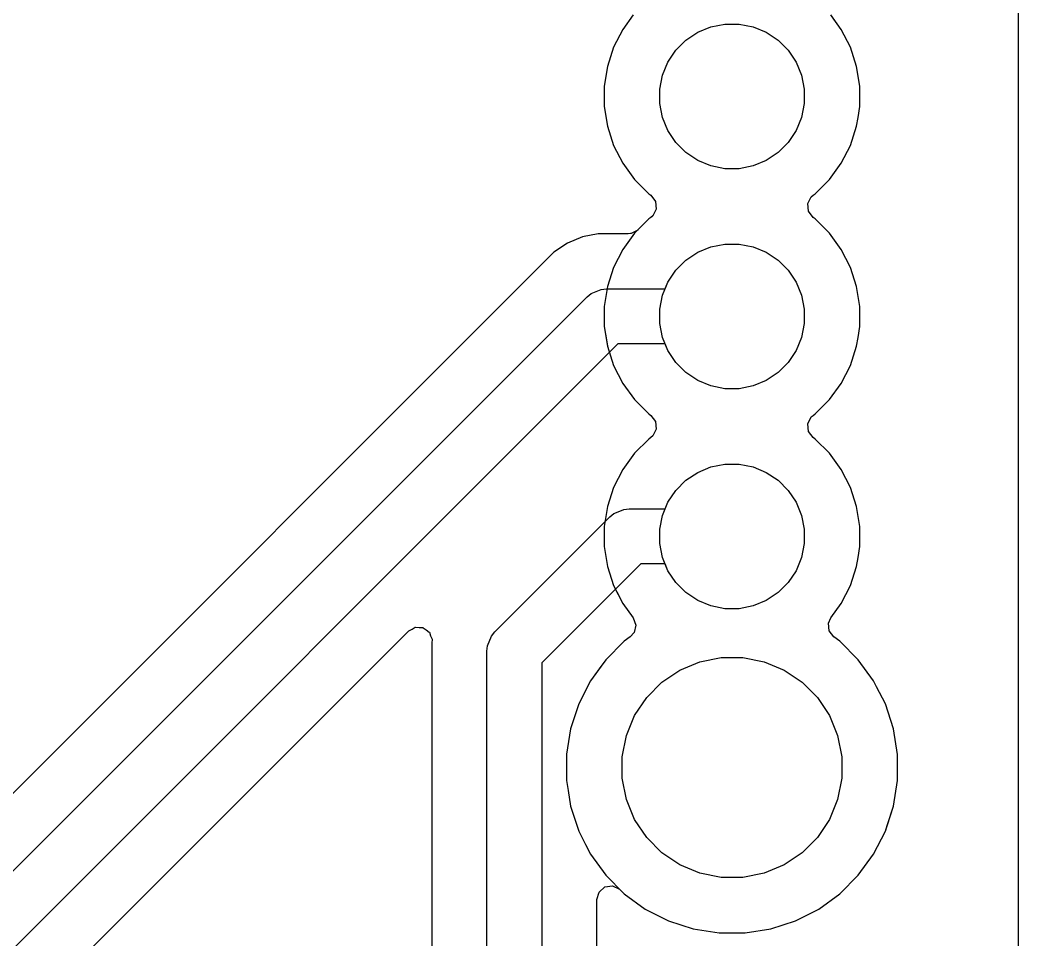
# Model space of a CAD drawing. Header units: inches. Extents: x 6.57 to 9.79, y -8.72 to -3.17.
# Drawn here: x 9.4302 to 9.7874, y -7.522 to -7.1931 of the extents above; entities that cross this region are included whole.
import ezdxf

# ---------------------------------------------------------------- set-up
doc = ezdxf.new("R2010")
doc.units = ezdxf.units.IN
doc.header["$MEASUREMENT"] = 0
doc.layers.add('B.Cu', color=153, linetype='CONTINUOUS', true_color=0x4d7fc4)

msp = doc.modelspace()

# ---------------------------------------------------------------- linework, layer by layer
at = {"layer": 'B.Cu', "linetype": 'CONTINUOUS'}
for p, q in [((9.78738, -3.17026), (9.78738, -8.71951)), ((9.78738, -3.17026), (9.78738, -8.71951)), ((9.78738, -3.17026), (9.78738, -8.71951)), ((9.78738, -3.17026), (9.78738, -8.71951)), ((9.64971, -7.19134), (9.64595, -7.19652)), ((9.64971, -7.19134), (9.64595, -7.19652)), ((9.64971, -7.19134), (9.64595, -7.19652)), ((9.64971, -7.19134), (9.64595, -7.19652)), ((9.72413, -7.19652), (9.72037, -7.19134)), ((9.72413, -7.19652), (9.72037, -7.19134)), ((9.72413, -7.19652), (9.72037, -7.19134)), ((9.72413, -7.19652), (9.72061, -7.19168)), ((9.67278, -7.19754), (9.67749, -7.19559)), ((9.67278, -7.19754), (9.67749, -7.19559)), ((9.67278, -7.19754), (9.67749, -7.19559)), ((9.67278, -7.19754), (9.67749, -7.19559)), ((9.67749, -7.19559), (9.68249, -7.1946)), ((9.67749, -7.19559), (9.68249, -7.1946)), ((9.67749, -7.19559), (9.68249, -7.1946)), ((9.67749, -7.19559), (9.68249, -7.1946)), ((9.68249, -7.1946), (9.68759, -7.1946)), ((9.68249, -7.1946), (9.68759, -7.1946)), ((9.68249, -7.1946), (9.68759, -7.1946)), ((9.68249, -7.1946), (9.68759, -7.1946)), ((9.68759, -7.1946), (9.69259, -7.19559)), ((9.68759, -7.1946), (9.69259, -7.19559)), ((9.68759, -7.1946), (9.69259, -7.19559)), ((9.68759, -7.1946), (9.69259, -7.19559)), ((9.69259, -7.19559), (9.6973, -7.19754)), ((9.69259, -7.19559), (9.6973, -7.19754)), ((9.69259, -7.19559), (9.6973, -7.19754)), ((9.69259, -7.19559), (9.6973, -7.19754)), ((9.64595, -7.19652), (9.64268, -7.20293)), ((9.64595, -7.19652), (9.64268, -7.20293)), ((9.64595, -7.19652), (9.64268, -7.20293)), ((9.64595, -7.19652), (9.64268, -7.20293)), ((9.66855, -7.20037), (9.67278, -7.19754)), ((9.66855, -7.20037), (9.67278, -7.19754)), ((9.66855, -7.20037), (9.67278, -7.19754)), ((9.66855, -7.20037), (9.67278, -7.19754)), ((9.6973, -7.19754), (9.70153, -7.20037)), ((9.6973, -7.19754), (9.70153, -7.20037)), ((9.6973, -7.19754), (9.70153, -7.20037)), ((9.6973, -7.19754), (9.70153, -7.20037)), ((9.7274, -7.20293), (9.72413, -7.19652)), ((9.7274, -7.20293), (9.72413, -7.19652)), ((9.7274, -7.20293), (9.72413, -7.19652)), ((9.7274, -7.20293), (9.72413, -7.19652)), ((9.64268, -7.20293), (9.64046, -7.20977)), ((9.64268, -7.20293), (9.64046, -7.20977)), ((9.64268, -7.20293), (9.64046, -7.20977)), ((9.64268, -7.20293), (9.64046, -7.20977)), ((9.66494, -7.20398), (9.66855, -7.20037)), ((9.66494, -7.20398), (9.66855, -7.20037)), ((9.66494, -7.20398), (9.66855, -7.20037)), ((9.66494, -7.20398), (9.66855, -7.20037)), ((9.70153, -7.20037), (9.70514, -7.20398)), ((9.70153, -7.20037), (9.70514, -7.20398)), ((9.70153, -7.20037), (9.70514, -7.20398)), ((9.70153, -7.20037), (9.70514, -7.20398)), ((9.72962, -7.20977), (9.7274, -7.20293)), ((9.72962, -7.20977), (9.7274, -7.20293)), ((9.72962, -7.20977), (9.7274, -7.20293)), ((9.72962, -7.20977), (9.7274, -7.20293)), ((9.66211, -7.20822), (9.66494, -7.20398)), ((9.66211, -7.20822), (9.66494, -7.20398)), ((9.66211, -7.20822), (9.66494, -7.20398)), ((9.66211, -7.20822), (9.66494, -7.20398)), ((9.70514, -7.20398), (9.70797, -7.20822)), ((9.70514, -7.20398), (9.70797, -7.20822)), ((9.70514, -7.20398), (9.70797, -7.20822)), ((9.70514, -7.20398), (9.70797, -7.20822)), ((9.64046, -7.20977), (9.63933, -7.21688)), ((9.64046, -7.20977), (9.63933, -7.21688)), ((9.64046, -7.20977), (9.63933, -7.21688)), ((9.64046, -7.20977), (9.63933, -7.21688)), ((9.66016, -7.21293), (9.66211, -7.20822)), ((9.66016, -7.21293), (9.66211, -7.20822)), ((9.66016, -7.21293), (9.66211, -7.20822)), ((9.66016, -7.21293), (9.66211, -7.20822)), ((9.70797, -7.20822), (9.70992, -7.21293)), ((9.70797, -7.20822), (9.70992, -7.21293)), ((9.70797, -7.20822), (9.70992, -7.21293)), ((9.70797, -7.20822), (9.70992, -7.21293)), ((9.73074, -7.21688), (9.72962, -7.20977)), ((9.72962, -7.20977), (9.72962, -7.20977)), ((9.73074, -7.21688), (9.72962, -7.20977)), ((9.72962, -7.20977), (9.72962, -7.20977)), ((9.73074, -7.21688), (9.72962, -7.20977)), ((9.72962, -7.20977), (9.72962, -7.20977)), ((9.73074, -7.21688), (9.72962, -7.20977)), ((9.72962, -7.20977), (9.72962, -7.20977)), ((9.65916, -7.21792), (9.66016, -7.21293)), ((9.65916, -7.21792), (9.66016, -7.21293)), ((9.65916, -7.21792), (9.66016, -7.21293)), ((9.65916, -7.21792), (9.66016, -7.21293)), ((9.70992, -7.21293), (9.71091, -7.21792)), ((9.70992, -7.21293), (9.71091, -7.21792)), ((9.70992, -7.21293), (9.71091, -7.21792)), ((9.70992, -7.21293), (9.71091, -7.21792)), ((9.63933, -7.21688), (9.63933, -7.22407)), ((9.63933, -7.21688), (9.63933, -7.22407)), ((9.63933, -7.21688), (9.63933, -7.22407)), ((9.63933, -7.21688), (9.63933, -7.22407)), ((9.73074, -7.22407), (9.73074, -7.21688)), ((9.73074, -7.22407), (9.73074, -7.21688)), ((9.73074, -7.22407), (9.73074, -7.21688)), ((9.73074, -7.22407), (9.73074, -7.21688)), ((9.65916, -7.22302), (9.65916, -7.21792)), ((9.65916, -7.22302), (9.65916, -7.21792)), ((9.65916, -7.22302), (9.65916, -7.21792)), ((9.65916, -7.22302), (9.65916, -7.21792)), ((9.71091, -7.21792), (9.71091, -7.22302)), ((9.71091, -7.21792), (9.71091, -7.22302)), ((9.71091, -7.21792), (9.71091, -7.22302)), ((9.71091, -7.21792), (9.71091, -7.22302)), ((9.63933, -7.22407), (9.64046, -7.23117)), ((9.63933, -7.22407), (9.64046, -7.23117)), ((9.63933, -7.22407), (9.64046, -7.23117)), ((9.63933, -7.22407), (9.64046, -7.23117)), ((9.66016, -7.22802), (9.65916, -7.22302)), ((9.66016, -7.22802), (9.65916, -7.22302)), ((9.66016, -7.22802), (9.65916, -7.22302)), ((9.66016, -7.22802), (9.65916, -7.22302)), ((9.71091, -7.22302), (9.70992, -7.22802)), ((9.71091, -7.22302), (9.70992, -7.22802)), ((9.71091, -7.22302), (9.70992, -7.22802)), ((9.71091, -7.22302), (9.70992, -7.22802)), ((9.73012, -7.22802), (9.73074, -7.22407)), ((9.73012, -7.22802), (9.73074, -7.22407)), ((9.73012, -7.22802), (9.73074, -7.22407)), ((9.73012, -7.22802), (9.73074, -7.22407)), ((9.66211, -7.23273), (9.66016, -7.22802)), ((9.66211, -7.23273), (9.66016, -7.22802)), ((9.66211, -7.23273), (9.66016, -7.22802)), ((9.66211, -7.23273), (9.66016, -7.22802)), ((9.70992, -7.22802), (9.70797, -7.23273)), ((9.70992, -7.22802), (9.70797, -7.23273)), ((9.70992, -7.22802), (9.70797, -7.23273)), ((9.70992, -7.22802), (9.70797, -7.23273)), ((9.72962, -7.23117), (9.73012, -7.22802)), ((9.72962, -7.23117), (9.73012, -7.22802)), ((9.72962, -7.23117), (9.73012, -7.22802)), ((9.72962, -7.23117), (9.73012, -7.22802)), ((9.64046, -7.23117), (9.64046, -7.23117)), ((9.64046, -7.23117), (9.64268, -7.23802)), ((9.64046, -7.23117), (9.64046, -7.23117)), ((9.64046, -7.23117), (9.64268, -7.23802)), ((9.64046, -7.23117), (9.64046, -7.23117)), ((9.64046, -7.23117), (9.64268, -7.23802)), ((9.64046, -7.23117), (9.64046, -7.23117)), ((9.64046, -7.23117), (9.64268, -7.23802)), ((9.7274, -7.23802), (9.72962, -7.23117)), ((9.7274, -7.23802), (9.72962, -7.23117)), ((9.7274, -7.23802), (9.72962, -7.23117)), ((9.7274, -7.23802), (9.72962, -7.23117)), ((9.66494, -7.23697), (9.66211, -7.23273)), ((9.66494, -7.23697), (9.66211, -7.23273)), ((9.66494, -7.23697), (9.66211, -7.23273)), ((9.66494, -7.23697), (9.66211, -7.23273)), ((9.70797, -7.23273), (9.70514, -7.23697)), ((9.70797, -7.23273), (9.70514, -7.23697)), ((9.70797, -7.23273), (9.70514, -7.23697)), ((9.70797, -7.23273), (9.70514, -7.23697)), ((9.64268, -7.23802), (9.64595, -7.24443)), ((9.64268, -7.23802), (9.64595, -7.24443)), ((9.64268, -7.23802), (9.64595, -7.24443)), ((9.64268, -7.23802), (9.64595, -7.24443)), ((9.66855, -7.24057), (9.66494, -7.23697)), ((9.66855, -7.24057), (9.66494, -7.23697)), ((9.66855, -7.24057), (9.66494, -7.23697)), ((9.66855, -7.24057), (9.66494, -7.23697)), ((9.70514, -7.23697), (9.70153, -7.24057)), ((9.70514, -7.23697), (9.70153, -7.24057)), ((9.70514, -7.23697), (9.70153, -7.24057)), ((9.70514, -7.23697), (9.70153, -7.24057)), ((9.72413, -7.24443), (9.7274, -7.23802)), ((9.72413, -7.24443), (9.7274, -7.23802)), ((9.72413, -7.24443), (9.7274, -7.23802)), ((9.72413, -7.24443), (9.7274, -7.23802)), ((9.67278, -7.2434), (9.66855, -7.24057)), ((9.67278, -7.2434), (9.66855, -7.24057)), ((9.67278, -7.2434), (9.66855, -7.24057)), ((9.67278, -7.2434), (9.66855, -7.24057)), ((9.70153, -7.24057), (9.6973, -7.2434)), ((9.70153, -7.24057), (9.6973, -7.2434)), ((9.70153, -7.24057), (9.6973, -7.2434)), ((9.70153, -7.24057), (9.6973, -7.2434)), ((9.64595, -7.24443), (9.65018, -7.25025)), ((9.64595, -7.24443), (9.65018, -7.25025)), ((9.64595, -7.24443), (9.65018, -7.25025)), ((9.64595, -7.24443), (9.65018, -7.25025)), ((9.67749, -7.24535), (9.67278, -7.2434)), ((9.67749, -7.24535), (9.67278, -7.2434)), ((9.67749, -7.24535), (9.67278, -7.2434)), ((9.67749, -7.24535), (9.67278, -7.2434)), ((9.68249, -7.24635), (9.67749, -7.24535)), ((9.68249, -7.24635), (9.67749, -7.24535)), ((9.68249, -7.24635), (9.67749, -7.24535)), ((9.68249, -7.24635), (9.67749, -7.24535)), ((9.69259, -7.24535), (9.68759, -7.24635)), ((9.69259, -7.24535), (9.68759, -7.24635)), ((9.69259, -7.24535), (9.68759, -7.24635)), ((9.69259, -7.24535), (9.68759, -7.24635)), ((9.6973, -7.2434), (9.69259, -7.24535)), ((9.6973, -7.2434), (9.69259, -7.24535)), ((9.6973, -7.2434), (9.69259, -7.24535)), ((9.6973, -7.2434), (9.69259, -7.24535)), ((9.7199, -7.25025), (9.72413, -7.24443)), ((9.7199, -7.25025), (9.72413, -7.24443)), ((9.7199, -7.25025), (9.72413, -7.24443)), ((9.7199, -7.25025), (9.72413, -7.24443)), ((9.68759, -7.24635), (9.68249, -7.24635)), ((9.68759, -7.24635), (9.68249, -7.24635)), ((9.68759, -7.24635), (9.68249, -7.24635)), ((9.68759, -7.24635), (9.68249, -7.24635)), ((9.65018, -7.25025), (9.65526, -7.25533)), ((9.65018, -7.25025), (9.65526, -7.25533)), ((9.65018, -7.25025), (9.65526, -7.25533)), ((9.65018, -7.25025), (9.65526, -7.25533)), ((9.71481, -7.25533), (9.7199, -7.25025)), ((9.71481, -7.25533), (9.7199, -7.25025)), ((9.71481, -7.25533), (9.7199, -7.25025)), ((9.71481, -7.25533), (9.7199, -7.25025)), ((9.65526, -7.25533), (9.65603, -7.25589)), ((9.65526, -7.25533), (9.65603, -7.25589)), ((9.65526, -7.25533), (9.65603, -7.25589)), ((9.65526, -7.25533), (9.65603, -7.25589)), ((9.65603, -7.25589), (9.65771, -7.25807)), ((9.65603, -7.25589), (9.65771, -7.25807)), ((9.65603, -7.25589), (9.65771, -7.25807)), ((9.65603, -7.25589), (9.65771, -7.25807)), ((9.71213, -7.25887), (9.71341, -7.25644)), ((9.71213, -7.25887), (9.71341, -7.25644)), ((9.71213, -7.25887), (9.71341, -7.25644)), ((9.71213, -7.25887), (9.71341, -7.25644)), ((9.71341, -7.25644), (9.71404, -7.25589)), ((9.71341, -7.25644), (9.71404, -7.25589)), ((9.71341, -7.25644), (9.71404, -7.25589)), ((9.71341, -7.25644), (9.71404, -7.25589)), ((9.71404, -7.25589), (9.71481, -7.25533)), ((9.71404, -7.25589), (9.71481, -7.25533)), ((9.71404, -7.25589), (9.71481, -7.25533)), ((9.71404, -7.25589), (9.71481, -7.25533)), ((9.65771, -7.25807), (9.65795, -7.26081)), ((9.65771, -7.25807), (9.65795, -7.26081)), ((9.65771, -7.25807), (9.65795, -7.26081)), ((9.65771, -7.25807), (9.65795, -7.26081)), ((9.71236, -7.26161), (9.71213, -7.25887)), ((9.71236, -7.26161), (9.71213, -7.25887)), ((9.71236, -7.26161), (9.71213, -7.25887)), ((9.71236, -7.26161), (9.71213, -7.25887)), ((9.65629, -7.26361), (9.65526, -7.26435)), ((9.65603, -7.26379), (9.65526, -7.26435)), ((9.65603, -7.26379), (9.65526, -7.26435)), ((9.65603, -7.26379), (9.65526, -7.26435)), ((9.65667, -7.26324), (9.65603, -7.26379)), ((9.65667, -7.26324), (9.65603, -7.26379)), ((9.65667, -7.26324), (9.65603, -7.26379)), ((9.65652, -7.26339), (9.65629, -7.26361)), ((9.65667, -7.26324), (9.65652, -7.26339)), ((9.65795, -7.26081), (9.65667, -7.26324)), ((9.65795, -7.26081), (9.65667, -7.26324)), ((9.65795, -7.26081), (9.65667, -7.26324)), ((9.65795, -7.26081), (9.65667, -7.26324)), ((9.71404, -7.26379), (9.71236, -7.26161)), ((9.71404, -7.26379), (9.71236, -7.26161)), ((9.71404, -7.26379), (9.71236, -7.26161)), ((9.71404, -7.26379), (9.71236, -7.26161)), ((9.71481, -7.26435), (9.71404, -7.26379)), ((9.71481, -7.26435), (9.71404, -7.26379)), ((9.71481, -7.26435), (9.71404, -7.26379)), ((9.71481, -7.26435), (9.71404, -7.26379)), ((9.65526, -7.26435), (9.65018, -7.26944)), ((9.65526, -7.26435), (9.65018, -7.26944)), ((9.65526, -7.26435), (9.65018, -7.26944)), ((9.65526, -7.26435), (9.65133, -7.26829)), ((9.7199, -7.26944), (9.71481, -7.26435)), ((9.7199, -7.26944), (9.71481, -7.26435)), ((9.7199, -7.26944), (9.71481, -7.26435)), ((9.7199, -7.26944), (9.71481, -7.26435)), ((9.63149, -7.2708), (9.62611, -7.27303)), ((9.6372, -7.26967), (9.63149, -7.2708)), ((9.63149, -7.2708), (9.63149, -7.2708)), ((9.64793, -7.26967), (9.6372, -7.26967)), ((9.65018, -7.26944), (9.64595, -7.27526)), ((9.65018, -7.26944), (9.64595, -7.27526)), ((9.65018, -7.26944), (9.64595, -7.27526)), ((9.64876, -7.26958), (9.64793, -7.26967)), ((9.64883, -7.26958), (9.64876, -7.26958)), ((9.64886, -7.26957), (9.64883, -7.26958)), ((9.64897, -7.26955), (9.64886, -7.26957)), ((9.65011, -7.26893), (9.64897, -7.26955)), ((9.65128, -7.26833), (9.65011, -7.26893)), ((9.65133, -7.26829), (9.65128, -7.26833)), ((9.72413, -7.27526), (9.7199, -7.26944)), ((9.72413, -7.27526), (9.7199, -7.26944)), ((9.72413, -7.27526), (9.7199, -7.26944)), ((9.72413, -7.27526), (9.7199, -7.26944)), ((9.62611, -7.27303), (9.62127, -7.27626)), ((9.62611, -7.27303), (9.62611, -7.27303)), ((9.67278, -7.27628), (9.67749, -7.27433)), ((9.67278, -7.27628), (9.67749, -7.27433)), ((9.67278, -7.27628), (9.67749, -7.27433)), ((9.67278, -7.27628), (9.67749, -7.27433)), ((9.67749, -7.27433), (9.68249, -7.27334)), ((9.67749, -7.27433), (9.68249, -7.27334)), ((9.67749, -7.27433), (9.68249, -7.27334)), ((9.67749, -7.27433), (9.68249, -7.27334)), ((9.68249, -7.27334), (9.68759, -7.27334)), ((9.68249, -7.27334), (9.68759, -7.27334)), ((9.68249, -7.27334), (9.68759, -7.27334)), ((9.68249, -7.27334), (9.68759, -7.27334)), ((9.68759, -7.27334), (9.69259, -7.27433)), ((9.68759, -7.27334), (9.69259, -7.27433)), ((9.68759, -7.27334), (9.69259, -7.27433)), ((9.68759, -7.27334), (9.69259, -7.27433)), ((9.69259, -7.27433), (9.6973, -7.27628)), ((9.69259, -7.27433), (9.6973, -7.27628)), ((9.69259, -7.27433), (9.6973, -7.27628)), ((9.69259, -7.27433), (9.6973, -7.27628)), ((9.62127, -7.27626), (9.11355, -7.78398)), ((9.62127, -7.27626), (9.62127, -7.27626)), ((9.64595, -7.27526), (9.64268, -7.28167)), ((9.64595, -7.27526), (9.64268, -7.28167)), ((9.64595, -7.27526), (9.64268, -7.28167)), ((9.66855, -7.27911), (9.67278, -7.27628)), ((9.66855, -7.27911), (9.67278, -7.27628)), ((9.66855, -7.27911), (9.67278, -7.27628)), ((9.66855, -7.27911), (9.67278, -7.27628)), ((9.6973, -7.27628), (9.70153, -7.27911)), ((9.6973, -7.27628), (9.70153, -7.27911)), ((9.6973, -7.27628), (9.70153, -7.27911)), ((9.6973, -7.27628), (9.70153, -7.27911)), ((9.7274, -7.28167), (9.72413, -7.27526)), ((9.7274, -7.28167), (9.72413, -7.27526)), ((9.7274, -7.28167), (9.72413, -7.27526)), ((9.7274, -7.28167), (9.72413, -7.27526)), ((9.64268, -7.28167), (9.64046, -7.28851)), ((9.64268, -7.28167), (9.64046, -7.28851)), ((9.64268, -7.28167), (9.64046, -7.28851)), ((9.66494, -7.28272), (9.66855, -7.27911)), ((9.66494, -7.28272), (9.66855, -7.27911)), ((9.66494, -7.28272), (9.66855, -7.27911)), ((9.66494, -7.28272), (9.66855, -7.27911)), ((9.70153, -7.27911), (9.70514, -7.28272)), ((9.70153, -7.27911), (9.70514, -7.28272)), ((9.70153, -7.27911), (9.70514, -7.28272)), ((9.70153, -7.27911), (9.70514, -7.28272)), ((9.72962, -7.28851), (9.7274, -7.28167)), ((9.72962, -7.28851), (9.7274, -7.28167)), ((9.72962, -7.28851), (9.7274, -7.28167)), ((9.72962, -7.28851), (9.7274, -7.28167)), ((9.66211, -7.28696), (9.66494, -7.28272)), ((9.66211, -7.28696), (9.66494, -7.28272)), ((9.66211, -7.28696), (9.66494, -7.28272)), ((9.66211, -7.28696), (9.66494, -7.28272)), ((9.70514, -7.28272), (9.70797, -7.28696)), ((9.70514, -7.28272), (9.70797, -7.28696)), ((9.70514, -7.28272), (9.70797, -7.28696)), ((9.70514, -7.28272), (9.70797, -7.28696)), ((9.64046, -7.28851), (9.63933, -7.29562)), ((9.64046, -7.28851), (9.63933, -7.29562)), ((9.64046, -7.28851), (9.63933, -7.29562)), ((9.66016, -7.29167), (9.66211, -7.28696)), ((9.66016, -7.29167), (9.66211, -7.28696)), ((9.66016, -7.29167), (9.66211, -7.28696)), ((9.66111, -7.28937), (9.66211, -7.28696)), ((9.70797, -7.28696), (9.70992, -7.29167)), ((9.70797, -7.28696), (9.70992, -7.29167)), ((9.70797, -7.28696), (9.70992, -7.29167)), ((9.70797, -7.28696), (9.70992, -7.29167)), ((9.73074, -7.29562), (9.72962, -7.28851)), ((9.72962, -7.28851), (9.72962, -7.28851)), ((9.73074, -7.29562), (9.72962, -7.28851)), ((9.72962, -7.28851), (9.72962, -7.28851)), ((9.73074, -7.29562), (9.72962, -7.28851)), ((9.72962, -7.28851), (9.72962, -7.28851)), ((9.73074, -7.29562), (9.72962, -7.28851)), ((9.72962, -7.28851), (9.72962, -7.28851)), ((9.12028, -7.80512), (9.63315, -7.29225)), ((9.63315, -7.29225), (9.63464, -7.29103)), ((9.63464, -7.29103), (9.63819, -7.28956)), ((9.63464, -7.29103), (9.63464, -7.29103)), ((9.63819, -7.28956), (9.64011, -7.28937)), ((9.64011, -7.28937), (9.66111, -7.28937)), ((9.65916, -7.29666), (9.66016, -7.29167)), ((9.65916, -7.29666), (9.66016, -7.29167)), ((9.65916, -7.29666), (9.66016, -7.29167)), ((9.70992, -7.29167), (9.71091, -7.29666)), ((9.70992, -7.29167), (9.71091, -7.29666)), ((9.70992, -7.29167), (9.71091, -7.29666)), ((9.70992, -7.29167), (9.71091, -7.29666)), ((9.63933, -7.29562), (9.63933, -7.30281)), ((9.63933, -7.29562), (9.63933, -7.30281)), ((9.63933, -7.29562), (9.63933, -7.30281)), ((9.73074, -7.30281), (9.73074, -7.29562)), ((9.73074, -7.30281), (9.73074, -7.29562)), ((9.73074, -7.30281), (9.73074, -7.29562)), ((9.73074, -7.30281), (9.73074, -7.29562)), ((9.65916, -7.30176), (9.65916, -7.29666)), ((9.65916, -7.30176), (9.65916, -7.29666)), ((9.65916, -7.30176), (9.65916, -7.29666)), ((9.71091, -7.29666), (9.71091, -7.30176)), ((9.71091, -7.29666), (9.71091, -7.30176)), ((9.71091, -7.29666), (9.71091, -7.30176)), ((9.71091, -7.29666), (9.71091, -7.30176)), ((9.63933, -7.30281), (9.64008, -7.30754)), ((9.63933, -7.30281), (9.64046, -7.30992)), ((9.63933, -7.30281), (9.64046, -7.30992)), ((9.66016, -7.30676), (9.65916, -7.30176)), ((9.66016, -7.30676), (9.65916, -7.30176)), ((9.66016, -7.30676), (9.65916, -7.30176)), ((9.71091, -7.30176), (9.70992, -7.30676)), ((9.71091, -7.30176), (9.70992, -7.30676)), ((9.71091, -7.30176), (9.70992, -7.30676)), ((9.71091, -7.30176), (9.70992, -7.30676)), ((9.73012, -7.30676), (9.73074, -7.30281)), ((9.73012, -7.30676), (9.73074, -7.30281)), ((9.73012, -7.30676), (9.73074, -7.30281)), ((9.73012, -7.30676), (9.73074, -7.30281)), ((9.66211, -7.31147), (9.66016, -7.30676)), ((9.66211, -7.31147), (9.66016, -7.30676)), ((9.66211, -7.31147), (9.66016, -7.30676)), ((9.70992, -7.30676), (9.70797, -7.31147)), ((9.70992, -7.30676), (9.70797, -7.31147)), ((9.70992, -7.30676), (9.70797, -7.31147)), ((9.70992, -7.30676), (9.70797, -7.31147)), ((9.72962, -7.30992), (9.73012, -7.30676)), ((9.72962, -7.30992), (9.73012, -7.30676)), ((9.72962, -7.30992), (9.73012, -7.30676)), ((9.72962, -7.30992), (9.73012, -7.30676)), ((9.64418, -7.30906), (9.13132, -7.82192)), ((9.64008, -7.30754), (9.64046, -7.30992)), ((9.64046, -7.30992), (9.64268, -7.31676)), ((9.64046, -7.30992), (9.64046, -7.30992)), ((9.64046, -7.30992), (9.64268, -7.31676)), ((9.64046, -7.30992), (9.64046, -7.30992)), ((9.64046, -7.30992), (9.64268, -7.31676)), ((9.66111, -7.30906), (9.64418, -7.30906)), ((9.66211, -7.31147), (9.66111, -7.30906)), ((9.7274, -7.31676), (9.72962, -7.30992)), ((9.7274, -7.31676), (9.72962, -7.30992)), ((9.7274, -7.31676), (9.72962, -7.30992)), ((9.7274, -7.31676), (9.72962, -7.30992)), ((9.66494, -7.31571), (9.66211, -7.31147)), ((9.66494, -7.31571), (9.66211, -7.31147)), ((9.66494, -7.31571), (9.66211, -7.31147)), ((9.66494, -7.31571), (9.66211, -7.31147)), ((9.70797, -7.31147), (9.70514, -7.31571)), ((9.70797, -7.31147), (9.70514, -7.31571)), ((9.70797, -7.31147), (9.70514, -7.31571)), ((9.70797, -7.31147), (9.70514, -7.31571)), ((9.64268, -7.31676), (9.64595, -7.32317)), ((9.64268, -7.31676), (9.64595, -7.32317)), ((9.64268, -7.31676), (9.64595, -7.32317)), ((9.66855, -7.31931), (9.66494, -7.31571)), ((9.66855, -7.31931), (9.66494, -7.31571)), ((9.66855, -7.31931), (9.66494, -7.31571)), ((9.66855, -7.31931), (9.66494, -7.31571)), ((9.70514, -7.31571), (9.70153, -7.31931)), ((9.70514, -7.31571), (9.70153, -7.31931)), ((9.70514, -7.31571), (9.70153, -7.31931)), ((9.70514, -7.31571), (9.70153, -7.31931)), ((9.72413, -7.32317), (9.7274, -7.31676)), ((9.72413, -7.32317), (9.7274, -7.31676)), ((9.72413, -7.32317), (9.7274, -7.31676)), ((9.72413, -7.32317), (9.7274, -7.31676)), ((9.67278, -7.32214), (9.66855, -7.31931)), ((9.67278, -7.32214), (9.66855, -7.31931)), ((9.67278, -7.32214), (9.66855, -7.31931)), ((9.67278, -7.32214), (9.66855, -7.31931)), ((9.70153, -7.31931), (9.6973, -7.32214)), ((9.70153, -7.31931), (9.6973, -7.32214)), ((9.70153, -7.31931), (9.6973, -7.32214)), ((9.70153, -7.31931), (9.6973, -7.32214)), ((9.64595, -7.32317), (9.65018, -7.32899)), ((9.64595, -7.32317), (9.65018, -7.32899)), ((9.64595, -7.32317), (9.65018, -7.32899)), ((9.67749, -7.32409), (9.67278, -7.32214)), ((9.67749, -7.32409), (9.67278, -7.32214)), ((9.67749, -7.32409), (9.67278, -7.32214)), ((9.67749, -7.32409), (9.67278, -7.32214)), ((9.68249, -7.32509), (9.67749, -7.32409)), ((9.68249, -7.32509), (9.67749, -7.32409)), ((9.68249, -7.32509), (9.67749, -7.32409)), ((9.68249, -7.32509), (9.67749, -7.32409)), ((9.69259, -7.32409), (9.68759, -7.32509)), ((9.69259, -7.32409), (9.68759, -7.32509)), ((9.69259, -7.32409), (9.68759, -7.32509)), ((9.69259, -7.32409), (9.68759, -7.32509)), ((9.6973, -7.32214), (9.69259, -7.32409)), ((9.6973, -7.32214), (9.69259, -7.32409)), ((9.6973, -7.32214), (9.69259, -7.32409)), ((9.6973, -7.32214), (9.69259, -7.32409)), ((9.7199, -7.32899), (9.72413, -7.32317)), ((9.7199, -7.32899), (9.72413, -7.32317)), ((9.7199, -7.32899), (9.72413, -7.32317)), ((9.7199, -7.32899), (9.72413, -7.32317)), ((9.68759, -7.32509), (9.68249, -7.32509)), ((9.68759, -7.32509), (9.68249, -7.32509)), ((9.68759, -7.32509), (9.68249, -7.32509)), ((9.68759, -7.32509), (9.68249, -7.32509)), ((9.65018, -7.32899), (9.65526, -7.33407)), ((9.65018, -7.32899), (9.65526, -7.33407)), ((9.65018, -7.32899), (9.65526, -7.33407)), ((9.71481, -7.33407), (9.7199, -7.32899)), ((9.71481, -7.33407), (9.7199, -7.32899)), ((9.71481, -7.33407), (9.7199, -7.32899)), ((9.71481, -7.33407), (9.7199, -7.32899)), ((9.65526, -7.33407), (9.65526, -7.33407)), ((9.65526, -7.33407), (9.65603, -7.33463)), ((9.65526, -7.33407), (9.65526, -7.33407)), ((9.65526, -7.33407), (9.65603, -7.33463)), ((9.65526, -7.33407), (9.65526, -7.33407)), ((9.65526, -7.33407), (9.65603, -7.33463)), ((9.65603, -7.33463), (9.65771, -7.33681)), ((9.65603, -7.33463), (9.65771, -7.33681)), ((9.65603, -7.33463), (9.65771, -7.33681)), ((9.71213, -7.33761), (9.71341, -7.33518)), ((9.71213, -7.33761), (9.71341, -7.33518)), ((9.71213, -7.33761), (9.71341, -7.33518)), ((9.71213, -7.33761), (9.71341, -7.33518)), ((9.71341, -7.33518), (9.71404, -7.33463)), ((9.71341, -7.33518), (9.71404, -7.33463)), ((9.71341, -7.33518), (9.71404, -7.33463)), ((9.71341, -7.33518), (9.71404, -7.33463)), ((9.71404, -7.33463), (9.71481, -7.33407)), ((9.71404, -7.33463), (9.71481, -7.33407)), ((9.71404, -7.33463), (9.71481, -7.33407)), ((9.71404, -7.33463), (9.71481, -7.33407)), ((9.65771, -7.33681), (9.65795, -7.33955)), ((9.65771, -7.33681), (9.65795, -7.33955)), ((9.65771, -7.33681), (9.65795, -7.33955)), ((9.71236, -7.34035), (9.71213, -7.33761)), ((9.71236, -7.34035), (9.71213, -7.33761)), ((9.71236, -7.34035), (9.71213, -7.33761)), ((9.71236, -7.34035), (9.71213, -7.33761)), ((9.65603, -7.34253), (9.65526, -7.34309)), ((9.65603, -7.34253), (9.65526, -7.34309)), ((9.65603, -7.34253), (9.65526, -7.34309)), ((9.65667, -7.34199), (9.65603, -7.34253)), ((9.65667, -7.34199), (9.65603, -7.34253)), ((9.65667, -7.34199), (9.65603, -7.34253)), ((9.65795, -7.33955), (9.65667, -7.34199)), ((9.65795, -7.33955), (9.65667, -7.34199)), ((9.65795, -7.33955), (9.65667, -7.34199)), ((9.71404, -7.34253), (9.71236, -7.34035)), ((9.71404, -7.34253), (9.71236, -7.34035)), ((9.71404, -7.34253), (9.71236, -7.34035)), ((9.71404, -7.34253), (9.71236, -7.34035)), ((9.71481, -7.34309), (9.71404, -7.34253)), ((9.71481, -7.34309), (9.71404, -7.34253)), ((9.71481, -7.34309), (9.71404, -7.34253)), ((9.71481, -7.34309), (9.71404, -7.34253)), ((9.65526, -7.34309), (9.65018, -7.34818)), ((9.65526, -7.34309), (9.65018, -7.34818)), ((9.65526, -7.34309), (9.65018, -7.34818)), ((9.65526, -7.34309), (9.65526, -7.34309)), ((9.65526, -7.34309), (9.65526, -7.34309)), ((9.65526, -7.34309), (9.65526, -7.34309)), ((9.7199, -7.34818), (9.71481, -7.34309)), ((9.7199, -7.34818), (9.71481, -7.34309)), ((9.7199, -7.34818), (9.71481, -7.34309)), ((9.7199, -7.34818), (9.71481, -7.34309)), ((9.65018, -7.34818), (9.64595, -7.354)), ((9.65018, -7.34818), (9.64595, -7.354)), ((9.65018, -7.34818), (9.64595, -7.354)), ((9.72413, -7.354), (9.7199, -7.34818)), ((9.72413, -7.354), (9.7199, -7.34818)), ((9.72413, -7.354), (9.7199, -7.34818)), ((9.72413, -7.354), (9.7199, -7.34818)), ((9.67278, -7.35502), (9.67749, -7.35307)), ((9.67278, -7.35502), (9.67749, -7.35307)), ((9.67278, -7.35502), (9.67749, -7.35307)), ((9.67278, -7.35502), (9.67749, -7.35307)), ((9.67749, -7.35307), (9.68249, -7.35208)), ((9.67749, -7.35307), (9.68249, -7.35208)), ((9.67749, -7.35307), (9.68249, -7.35208)), ((9.67749, -7.35307), (9.68249, -7.35208)), ((9.68249, -7.35208), (9.68759, -7.35208)), ((9.68249, -7.35208), (9.68759, -7.35208)), ((9.68249, -7.35208), (9.68759, -7.35208)), ((9.68249, -7.35208), (9.68759, -7.35208)), ((9.68759, -7.35208), (9.69259, -7.35307)), ((9.68759, -7.35208), (9.69259, -7.35307)), ((9.68759, -7.35208), (9.69259, -7.35307)), ((9.68759, -7.35208), (9.69259, -7.35307)), ((9.69259, -7.35307), (9.6973, -7.35502)), ((9.69259, -7.35307), (9.6973, -7.35502)), ((9.69259, -7.35307), (9.6973, -7.35502)), ((9.69259, -7.35307), (9.6973, -7.35502)), ((9.64595, -7.354), (9.64268, -7.36041)), ((9.64595, -7.354), (9.64268, -7.36041)), ((9.64595, -7.354), (9.64268, -7.36041)), ((9.66855, -7.35785), (9.67278, -7.35502)), ((9.66855, -7.35785), (9.67278, -7.35502)), ((9.66855, -7.35785), (9.67278, -7.35502)), ((9.66855, -7.35785), (9.67278, -7.35502)), ((9.6973, -7.35502), (9.70153, -7.35785)), ((9.6973, -7.35502), (9.70153, -7.35785)), ((9.6973, -7.35502), (9.70153, -7.35785)), ((9.6973, -7.35502), (9.70153, -7.35785)), ((9.7274, -7.36041), (9.72413, -7.354)), ((9.7274, -7.36041), (9.72413, -7.354)), ((9.7274, -7.36041), (9.72413, -7.354)), ((9.7274, -7.36041), (9.72413, -7.354)), ((9.64268, -7.36041), (9.64046, -7.36725)), ((9.64268, -7.36041), (9.64046, -7.36725)), ((9.64268, -7.36041), (9.64046, -7.36725)), ((9.66494, -7.36146), (9.66855, -7.35785)), ((9.66494, -7.36146), (9.66855, -7.35785)), ((9.66494, -7.36146), (9.66855, -7.35785)), ((9.66494, -7.36146), (9.66855, -7.35785)), ((9.70153, -7.35785), (9.70514, -7.36146)), ((9.70153, -7.35785), (9.70514, -7.36146)), ((9.70153, -7.35785), (9.70514, -7.36146)), ((9.70153, -7.35785), (9.70514, -7.36146)), ((9.72962, -7.36725), (9.7274, -7.36041)), ((9.72962, -7.36725), (9.7274, -7.36041)), ((9.72962, -7.36725), (9.7274, -7.36041)), ((9.72962, -7.36725), (9.7274, -7.36041)), ((9.66211, -7.3657), (9.66494, -7.36146)), ((9.66211, -7.3657), (9.66494, -7.36146)), ((9.66211, -7.3657), (9.66494, -7.36146)), ((9.66211, -7.3657), (9.66494, -7.36146)), ((9.70514, -7.36146), (9.70797, -7.3657)), ((9.70514, -7.36146), (9.70797, -7.3657)), ((9.70514, -7.36146), (9.70797, -7.3657)), ((9.70514, -7.36146), (9.70797, -7.3657)), ((9.64046, -7.36725), (9.63933, -7.37436)), ((9.64046, -7.36725), (9.63933, -7.37436)), ((9.64046, -7.36725), (9.63933, -7.37436)), ((9.66016, -7.37041), (9.66211, -7.3657)), ((9.66016, -7.37041), (9.66211, -7.3657)), ((9.66016, -7.37041), (9.66211, -7.3657)), ((9.66111, -7.36811), (9.66211, -7.3657)), ((9.70797, -7.3657), (9.70992, -7.37041)), ((9.70797, -7.3657), (9.70992, -7.37041)), ((9.70797, -7.3657), (9.70992, -7.37041)), ((9.70797, -7.3657), (9.70992, -7.37041)), ((9.73074, -7.37436), (9.72962, -7.36725)), ((9.72962, -7.36725), (9.72962, -7.36725)), ((9.73074, -7.37436), (9.72962, -7.36725)), ((9.72962, -7.36725), (9.72962, -7.36725)), ((9.73074, -7.37436), (9.72962, -7.36725)), ((9.72962, -7.36725), (9.72962, -7.36725)), ((9.73074, -7.37436), (9.72962, -7.36725)), ((9.72962, -7.36725), (9.72962, -7.36725)), ((9.6002, -7.4121), (9.64131, -7.37099)), ((9.64131, -7.37099), (9.6428, -7.36977)), ((9.6428, -7.36977), (9.64488, -7.36891)), ((9.64488, -7.36891), (9.64635, -7.3683)), ((9.64635, -7.3683), (9.64827, -7.36811)), ((9.64827, -7.36811), (9.66111, -7.36811)), ((9.65916, -7.3754), (9.66016, -7.37041)), ((9.65916, -7.3754), (9.66016, -7.37041)), ((9.65916, -7.3754), (9.66016, -7.37041)), ((9.70992, -7.37041), (9.71091, -7.3754)), ((9.70992, -7.37041), (9.71091, -7.3754)), ((9.70992, -7.37041), (9.71091, -7.3754)), ((9.70992, -7.37041), (9.71091, -7.3754)), ((9.63933, -7.37436), (9.63933, -7.38155)), ((9.63933, -7.37436), (9.63933, -7.38155)), ((9.63933, -7.37436), (9.63933, -7.38155)), ((9.73074, -7.38155), (9.73074, -7.37436)), ((9.73074, -7.38155), (9.73074, -7.37436)), ((9.73074, -7.38155), (9.73074, -7.37436)), ((9.73074, -7.38155), (9.73074, -7.37436)), ((9.65916, -7.3805), (9.65916, -7.3754)), ((9.65916, -7.3805), (9.65916, -7.3754)), ((9.65916, -7.3805), (9.65916, -7.3754)), ((9.71091, -7.3754), (9.71091, -7.3805)), ((9.71091, -7.3754), (9.71091, -7.3805)), ((9.71091, -7.3754), (9.71091, -7.3805)), ((9.71091, -7.3754), (9.71091, -7.3805)), ((9.63933, -7.38155), (9.64046, -7.38866)), ((9.63933, -7.38155), (9.64046, -7.38866)), ((9.63933, -7.38155), (9.64046, -7.38866)), ((9.66016, -7.3855), (9.65916, -7.3805)), ((9.66016, -7.3855), (9.65916, -7.3805)), ((9.66016, -7.3855), (9.65916, -7.3805)), ((9.71091, -7.3805), (9.70992, -7.3855)), ((9.71091, -7.3805), (9.70992, -7.3855)), ((9.71091, -7.3805), (9.70992, -7.3855)), ((9.71091, -7.3805), (9.70992, -7.3855)), ((9.73012, -7.3855), (9.73074, -7.38155)), ((9.73012, -7.3855), (9.73074, -7.38155)), ((9.73012, -7.3855), (9.73074, -7.38155)), ((9.73012, -7.3855), (9.73074, -7.38155)), ((9.66211, -7.39021), (9.66016, -7.3855)), ((9.66211, -7.39021), (9.66016, -7.3855)), ((9.66211, -7.39021), (9.66016, -7.3855)), ((9.70992, -7.3855), (9.70797, -7.39021)), ((9.70992, -7.3855), (9.70797, -7.39021)), ((9.70992, -7.3855), (9.70797, -7.39021)), ((9.70992, -7.3855), (9.70797, -7.39021)), ((9.72962, -7.38866), (9.73012, -7.3855)), ((9.72962, -7.38866), (9.73012, -7.3855)), ((9.72962, -7.38866), (9.73012, -7.3855)), ((9.72962, -7.38866), (9.73012, -7.3855)), ((9.65235, -7.3878), (9.61701, -7.42314)), ((9.64046, -7.38866), (9.64268, -7.3955)), ((9.64046, -7.38866), (9.64268, -7.3955)), ((9.64046, -7.38866), (9.64046, -7.38866)), ((9.64046, -7.38866), (9.64268, -7.3955)), ((9.66111, -7.3878), (9.65235, -7.3878)), ((9.66211, -7.39021), (9.66111, -7.3878)), ((9.7274, -7.3955), (9.72962, -7.38866)), ((9.7274, -7.3955), (9.72962, -7.38866)), ((9.7274, -7.3955), (9.72962, -7.38866)), ((9.7274, -7.3955), (9.72962, -7.38866)), ((9.66494, -7.39445), (9.66211, -7.39021)), ((9.66494, -7.39445), (9.66211, -7.39021)), ((9.66494, -7.39445), (9.66211, -7.39021)), ((9.66494, -7.39445), (9.66211, -7.39021)), ((9.70797, -7.39021), (9.70514, -7.39445)), ((9.70797, -7.39021), (9.70514, -7.39445)), ((9.70797, -7.39021), (9.70514, -7.39445)), ((9.70797, -7.39021), (9.70514, -7.39445)), ((9.64268, -7.3955), (9.64595, -7.40191)), ((9.64268, -7.3955), (9.64595, -7.40191)), ((9.64268, -7.3955), (9.64499, -7.40002)), ((9.66855, -7.39805), (9.66494, -7.39445)), ((9.66855, -7.39805), (9.66494, -7.39445)), ((9.66855, -7.39805), (9.66494, -7.39445)), ((9.66855, -7.39805), (9.66494, -7.39445)), ((9.70514, -7.39445), (9.70153, -7.39805)), ((9.70514, -7.39445), (9.70153, -7.39805)), ((9.70514, -7.39445), (9.70153, -7.39805)), ((9.70514, -7.39445), (9.70153, -7.39805)), ((9.72413, -7.40191), (9.7274, -7.3955)), ((9.72413, -7.40191), (9.7274, -7.3955)), ((9.72413, -7.40191), (9.7274, -7.3955)), ((9.72413, -7.40191), (9.7274, -7.3955)), ((9.67278, -7.40088), (9.66855, -7.39805)), ((9.67278, -7.40088), (9.66855, -7.39805)), ((9.67278, -7.40088), (9.66855, -7.39805)), ((9.67278, -7.40088), (9.66855, -7.39805)), ((9.70153, -7.39805), (9.6973, -7.40088)), ((9.70153, -7.39805), (9.6973, -7.40088)), ((9.70153, -7.39805), (9.6973, -7.40088)), ((9.70153, -7.39805), (9.6973, -7.40088)), ((9.64499, -7.40002), (9.64595, -7.40191)), ((9.64595, -7.40191), (9.64971, -7.40708)), ((9.64595, -7.40191), (9.64971, -7.40708)), ((9.64595, -7.40191), (9.64971, -7.40708)), ((9.67749, -7.40283), (9.67278, -7.40088)), ((9.67749, -7.40283), (9.67278, -7.40088)), ((9.67749, -7.40283), (9.67278, -7.40088)), ((9.67749, -7.40283), (9.67278, -7.40088)), ((9.68249, -7.40383), (9.67749, -7.40283)), ((9.68249, -7.40383), (9.67749, -7.40283)), ((9.68249, -7.40383), (9.67749, -7.40283)), ((9.68249, -7.40383), (9.67749, -7.40283)), ((9.69259, -7.40283), (9.68759, -7.40383)), ((9.69259, -7.40283), (9.68759, -7.40383)), ((9.69259, -7.40283), (9.68759, -7.40383)), ((9.69259, -7.40283), (9.68759, -7.40383)), ((9.6973, -7.40088), (9.69259, -7.40283)), ((9.6973, -7.40088), (9.69259, -7.40283)), ((9.6973, -7.40088), (9.69259, -7.40283)), ((9.6973, -7.40088), (9.69259, -7.40283)), ((9.72037, -7.40708), (9.72413, -7.40191)), ((9.72037, -7.40708), (9.72413, -7.40191)), ((9.72037, -7.40708), (9.72413, -7.40191)), ((9.72037, -7.40708), (9.72413, -7.40191)), ((9.68759, -7.40383), (9.68249, -7.40383)), ((9.68759, -7.40383), (9.68249, -7.40383)), ((9.68759, -7.40383), (9.68249, -7.40383)), ((9.68759, -7.40383), (9.68249, -7.40383)), ((9.57055, -7.41109), (9.57171, -7.41043)), ((9.57171, -7.41043), (9.57175, -7.41043)), ((9.57175, -7.41043), (9.57179, -7.41041)), ((9.57179, -7.41041), (9.57312, -7.4105)), ((9.57312, -7.4105), (9.57445, -7.41058)), ((9.57445, -7.41058), (9.57449, -7.4106)), ((9.64971, -7.40708), (9.65063, -7.40967)), ((9.64971, -7.40708), (9.65063, -7.40967)), ((9.64971, -7.40708), (9.65063, -7.40967)), ((9.65063, -7.40967), (9.65001, -7.41235)), ((9.65063, -7.40967), (9.65001, -7.41235)), ((9.65063, -7.40967), (9.65001, -7.41235)), ((9.71953, -7.40898), (9.72037, -7.40708)), ((9.71953, -7.40898), (9.72037, -7.40708)), ((9.71953, -7.40898), (9.72037, -7.40708)), ((9.71953, -7.40898), (9.72037, -7.40708)), ((9.71977, -7.41172), (9.71953, -7.40898)), ((9.71977, -7.41172), (9.71953, -7.40898)), ((9.71977, -7.41172), (9.71953, -7.40898)), ((9.71977, -7.41172), (9.71953, -7.40898)), ((9.18764, -7.79346), (9.56938, -7.41173)), ((9.56938, -7.41173), (9.57055, -7.41109)), ((9.57449, -7.4106), (9.57454, -7.41061)), ((9.57454, -7.41061), (9.5756, -7.4114)), ((9.5756, -7.4114), (9.57669, -7.41218)), ((9.57669, -7.41218), (9.5767, -7.41223)), ((9.5767, -7.41223), (9.57674, -7.41225)), ((9.57674, -7.41225), (9.5772, -7.4135)), ((9.5772, -7.4135), (9.57769, -7.41474)), ((9.59751, -7.41714), (9.59898, -7.41359)), ((9.59898, -7.41359), (9.6002, -7.4121)), ((9.59898, -7.41359), (9.59898, -7.41359)), ((9.64863, -7.4139), (9.64647, -7.41547)), ((9.64863, -7.4139), (9.64647, -7.41547)), ((9.64863, -7.4139), (9.64647, -7.41547)), ((9.65001, -7.41235), (9.64863, -7.4139)), ((9.65001, -7.41235), (9.64863, -7.4139)), ((9.65001, -7.41235), (9.64863, -7.4139)), ((9.72145, -7.4139), (9.71977, -7.41172)), ((9.72145, -7.4139), (9.71977, -7.41172)), ((9.72145, -7.4139), (9.71977, -7.41172)), ((9.72145, -7.4139), (9.71977, -7.41172)), ((9.72361, -7.41547), (9.72145, -7.4139)), ((9.72361, -7.41547), (9.72145, -7.4139)), ((9.72361, -7.41547), (9.72145, -7.4139)), ((9.72361, -7.41547), (9.72145, -7.4139)), ((9.57765, -7.41598), (9.57762, -7.41615)), ((9.57762, -7.41615), (9.57762, -7.41623)), ((9.57762, -7.41623), (9.57762, -7.85571)), ((9.57767, -7.41582), (9.57765, -7.41598)), ((9.57769, -7.41505), (9.57767, -7.41582)), ((9.57769, -7.41474), (9.57769, -7.41481)), ((9.57769, -7.41481), (9.5777, -7.41483)), ((9.5777, -7.41483), (9.57769, -7.41505)), ((9.59732, -7.41906), (9.59751, -7.41714)), ((9.64647, -7.41547), (9.63988, -7.42206)), ((9.64647, -7.41547), (9.63988, -7.42206)), ((9.64647, -7.41547), (9.63988, -7.42206)), ((9.64647, -7.41547), (9.64647, -7.41547)), ((9.64647, -7.41547), (9.64647, -7.41547)), ((9.64647, -7.41547), (9.64647, -7.41547)), ((9.64647, -7.41547), (9.64647, -7.41547)), ((9.64647, -7.41547), (9.64647, -7.41547)), ((9.64647, -7.41547), (9.64647, -7.41547)), ((9.7302, -7.42206), (9.72361, -7.41547)), ((9.72361, -7.41547), (9.72361, -7.41547)), ((9.72361, -7.41547), (9.72361, -7.41547)), ((9.7302, -7.42206), (9.72361, -7.41547)), ((9.72361, -7.41547), (9.72361, -7.41547)), ((9.72361, -7.41547), (9.72361, -7.41547)), ((9.7302, -7.42206), (9.72361, -7.41547)), ((9.72361, -7.41547), (9.72361, -7.41547)), ((9.72361, -7.41547), (9.72361, -7.41547)), ((9.7302, -7.42206), (9.72361, -7.41547)), ((9.72361, -7.41547), (9.72361, -7.41547)), ((9.72361, -7.41547), (9.72361, -7.41547)), ((9.59732, -8.21919), (9.59732, -7.41906)), ((9.61701, -7.42314), (9.61701, -8.22325)), ((9.63823, -7.42433), (9.6344, -7.4296)), ((9.63988, -7.42206), (9.63753, -7.4253)), ((9.63988, -7.42206), (9.63753, -7.4253)), ((9.63988, -7.42206), (9.63823, -7.42433)), ((9.63988, -7.42206), (9.63988, -7.42206)), ((9.63988, -7.42206), (9.63988, -7.42206)), ((9.63988, -7.42206), (9.63988, -7.42206)), ((9.63988, -7.42206), (9.63988, -7.42206)), ((9.63988, -7.42206), (9.63988, -7.42206)), ((9.63988, -7.42206), (9.63988, -7.42206)), ((9.66642, -7.42579), (9.67357, -7.42283)), ((9.66642, -7.42579), (9.67357, -7.42283)), ((9.66642, -7.42579), (9.67357, -7.42283)), ((9.66642, -7.42579), (9.67357, -7.42283)), ((9.67357, -7.42283), (9.68117, -7.42132)), ((9.67357, -7.42283), (9.68117, -7.42132)), ((9.67357, -7.42283), (9.68117, -7.42132)), ((9.67357, -7.42283), (9.68117, -7.42132)), ((9.68117, -7.42132), (9.68891, -7.42132)), ((9.68117, -7.42132), (9.68891, -7.42132)), ((9.68117, -7.42132), (9.68891, -7.42132)), ((9.68117, -7.42132), (9.68891, -7.42132)), ((9.68891, -7.42132), (9.69651, -7.42283)), ((9.68891, -7.42132), (9.69651, -7.42283)), ((9.68891, -7.42132), (9.69651, -7.42283)), ((9.68891, -7.42132), (9.69651, -7.42283)), ((9.69651, -7.42283), (9.70366, -7.42579)), ((9.69651, -7.42283), (9.70366, -7.42579)), ((9.69651, -7.42283), (9.70366, -7.42579)), ((9.69651, -7.42283), (9.70366, -7.42579)), ((9.73568, -7.4296), (9.7302, -7.42206)), ((9.73568, -7.4296), (9.7302, -7.42206)), ((9.73568, -7.4296), (9.7302, -7.42206)), ((9.73568, -7.4296), (9.7302, -7.42206)), ((9.63753, -7.4253), (9.6344, -7.4296)), ((9.63753, -7.4253), (9.6344, -7.4296)), ((9.65998, -7.4301), (9.66642, -7.42579)), ((9.65998, -7.4301), (9.66642, -7.42579)), ((9.65998, -7.4301), (9.66642, -7.42579)), ((9.65998, -7.4301), (9.66642, -7.42579)), ((9.70366, -7.42579), (9.7101, -7.4301)), ((9.70366, -7.42579), (9.7101, -7.4301)), ((9.70366, -7.42579), (9.7101, -7.4301)), ((9.70366, -7.42579), (9.7101, -7.4301)), ((9.6344, -7.4296), (9.63017, -7.4379)), ((9.6344, -7.4296), (9.63017, -7.4379)), ((9.6344, -7.4296), (9.63017, -7.4379)), ((9.65451, -7.43557), (9.65998, -7.4301)), ((9.65451, -7.43557), (9.65998, -7.4301)), ((9.65451, -7.43557), (9.65998, -7.4301)), ((9.65451, -7.43557), (9.65998, -7.4301)), ((9.7101, -7.4301), (9.71557, -7.43557)), ((9.7101, -7.4301), (9.71557, -7.43557)), ((9.7101, -7.4301), (9.71557, -7.43557)), ((9.7101, -7.4301), (9.71557, -7.43557)), ((9.73677, -7.43175), (9.73568, -7.4296)), ((9.73677, -7.43175), (9.73568, -7.4296)), ((9.73677, -7.43175), (9.73568, -7.4296)), ((9.73677, -7.43175), (9.73568, -7.4296)), ((9.73991, -7.4379), (9.73677, -7.43175)), ((9.73991, -7.4379), (9.73677, -7.43175)), ((9.73991, -7.4379), (9.73677, -7.43175)), ((9.73991, -7.4379), (9.73677, -7.43175)), ((9.6502, -7.44201), (9.65451, -7.43557)), ((9.6502, -7.44201), (9.65451, -7.43557)), ((9.6502, -7.44201), (9.65451, -7.43557)), ((9.6502, -7.44201), (9.65451, -7.43557)), ((9.71557, -7.43557), (9.71988, -7.44201)), ((9.71557, -7.43557), (9.71988, -7.44201)), ((9.71557, -7.43557), (9.71988, -7.44201)), ((9.71557, -7.43557), (9.71988, -7.44201)), ((9.63017, -7.4379), (9.62729, -7.44677)), ((9.63017, -7.4379), (9.62729, -7.44677)), ((9.63017, -7.4379), (9.62729, -7.44677)), ((9.74279, -7.44677), (9.73991, -7.4379)), ((9.74279, -7.44677), (9.73991, -7.4379)), ((9.74279, -7.44677), (9.73991, -7.4379)), ((9.74279, -7.44677), (9.73991, -7.4379)), ((9.64724, -7.44916), (9.6502, -7.44201)), ((9.64724, -7.44916), (9.6502, -7.44201)), ((9.64724, -7.44916), (9.6502, -7.44201)), ((9.64724, -7.44916), (9.6502, -7.44201)), ((9.71988, -7.44201), (9.72284, -7.44916)), ((9.71988, -7.44201), (9.72284, -7.44916)), ((9.71988, -7.44201), (9.72284, -7.44916)), ((9.71988, -7.44201), (9.72284, -7.44916)), ((9.62729, -7.44677), (9.62585, -7.45587)), ((9.62729, -7.44677), (9.62585, -7.45587)), ((9.62729, -7.44677), (9.62585, -7.45587)), ((9.62729, -7.44677), (9.62729, -7.44677)), ((9.62729, -7.44677), (9.62729, -7.44677)), ((9.62729, -7.44677), (9.62729, -7.44677)), ((9.64573, -7.45676), (9.64724, -7.44916)), ((9.64573, -7.45676), (9.64724, -7.44916)), ((9.64573, -7.45676), (9.64724, -7.44916)), ((9.64573, -7.45676), (9.64724, -7.44916)), ((9.72284, -7.44916), (9.72435, -7.45676)), ((9.72284, -7.44916), (9.72435, -7.45676)), ((9.72284, -7.44916), (9.72435, -7.45676)), ((9.72284, -7.44916), (9.72435, -7.45676)), ((9.74424, -7.45597), (9.74279, -7.44677)), ((9.74279, -7.44677), (9.74279, -7.44677)), ((9.74279, -7.44677), (9.74279, -7.44677)), ((9.74424, -7.45597), (9.74279, -7.44677)), ((9.74279, -7.44677), (9.74279, -7.44677)), ((9.74279, -7.44677), (9.74279, -7.44677)), ((9.74424, -7.45597), (9.74279, -7.44677)), ((9.74279, -7.44677), (9.74279, -7.44677)), ((9.74279, -7.44677), (9.74279, -7.44677)), ((9.74424, -7.45597), (9.74279, -7.44677)), ((9.74279, -7.44677), (9.74279, -7.44677)), ((9.74279, -7.44677), (9.74279, -7.44677)), ((9.62585, -7.45587), (9.62583, -7.45597)), ((9.62585, -7.45587), (9.62583, -7.45597)), ((9.62585, -7.45587), (9.62583, -7.45597)), ((9.62583, -7.45597), (9.62583, -7.46529)), ((9.62583, -7.45597), (9.62583, -7.46529)), ((9.62583, -7.45597), (9.62583, -7.46529)), ((9.64573, -7.4645), (9.64573, -7.45676)), ((9.64573, -7.4645), (9.64573, -7.45676)), ((9.64573, -7.4645), (9.64573, -7.45676)), ((9.64573, -7.4645), (9.64573, -7.45676)), ((9.72435, -7.45676), (9.72435, -7.4645)), ((9.72435, -7.45676), (9.72435, -7.4645)), ((9.72435, -7.45676), (9.72435, -7.4645)), ((9.72435, -7.45676), (9.72435, -7.4645)), ((9.74424, -7.46529), (9.74424, -7.45597)), ((9.74424, -7.46529), (9.74424, -7.45597)), ((9.74424, -7.46529), (9.74424, -7.45597)), ((9.74424, -7.46529), (9.74424, -7.45597)), ((9.62583, -7.46529), (9.6264, -7.46887)), ((9.62583, -7.46529), (9.6264, -7.46887)), ((9.62583, -7.46529), (9.6264, -7.46887)), ((9.64724, -7.4721), (9.64573, -7.4645)), ((9.64724, -7.4721), (9.64573, -7.4645)), ((9.64724, -7.4721), (9.64573, -7.4645)), ((9.64724, -7.4721), (9.64573, -7.4645)), ((9.72435, -7.4645), (9.72284, -7.4721)), ((9.72435, -7.4645), (9.72284, -7.4721)), ((9.72435, -7.4645), (9.72284, -7.4721)), ((9.72435, -7.4645), (9.72284, -7.4721)), ((9.74279, -7.47449), (9.74424, -7.46529)), ((9.74279, -7.47449), (9.74424, -7.46529)), ((9.74279, -7.47449), (9.74424, -7.46529)), ((9.74279, -7.47449), (9.74424, -7.46529)), ((9.6264, -7.46887), (9.62729, -7.47449)), ((9.6264, -7.46887), (9.62729, -7.47449)), ((9.6264, -7.46887), (9.62729, -7.47449)), ((9.62729, -7.47449), (9.62729, -7.47449)), ((9.62729, -7.47449), (9.63017, -7.48336)), ((9.62729, -7.47449), (9.62729, -7.47449)), ((9.62729, -7.47449), (9.63017, -7.48336)), ((9.62729, -7.47449), (9.62729, -7.47449)), ((9.62729, -7.47449), (9.63017, -7.48336)), ((9.6502, -7.47925), (9.64724, -7.4721)), ((9.6502, -7.47925), (9.64724, -7.4721)), ((9.6502, -7.47925), (9.64724, -7.4721)), ((9.6502, -7.47925), (9.64724, -7.4721)), ((9.72284, -7.4721), (9.71988, -7.47925)), ((9.72284, -7.4721), (9.71988, -7.47925)), ((9.72284, -7.4721), (9.71988, -7.47925)), ((9.72284, -7.4721), (9.71988, -7.47925)), ((9.7405, -7.48154), (9.74279, -7.47449)), ((9.7405, -7.48154), (9.74279, -7.47449)), ((9.7405, -7.48154), (9.74279, -7.47449)), ((9.74053, -7.48143), (9.74279, -7.47449)), ((9.74279, -7.47449), (9.74279, -7.47449)), ((9.74279, -7.47449), (9.74279, -7.47449)), ((9.74279, -7.47449), (9.74279, -7.47449)), ((9.74279, -7.47449), (9.74279, -7.47449)), ((9.74279, -7.47449), (9.74279, -7.47449)), ((9.74279, -7.47449), (9.74279, -7.47449)), ((9.74279, -7.47449), (9.74279, -7.47449)), ((9.74279, -7.47449), (9.74279, -7.47449)), ((9.65451, -7.48569), (9.6502, -7.47925)), ((9.65451, -7.48569), (9.6502, -7.47925)), ((9.65451, -7.48569), (9.6502, -7.47925)), ((9.65451, -7.48569), (9.6502, -7.47925)), ((9.71988, -7.47925), (9.71557, -7.48569)), ((9.71988, -7.47925), (9.71557, -7.48569)), ((9.71988, -7.47925), (9.71557, -7.48569)), ((9.71988, -7.47925), (9.71557, -7.48569)), ((9.73991, -7.48336), (9.74053, -7.48143)), ((9.73991, -7.48336), (9.7405, -7.48154)), ((9.73991, -7.48336), (9.7405, -7.48154)), ((9.73991, -7.48336), (9.7405, -7.48154)), ((9.63017, -7.48336), (9.63262, -7.48817)), ((9.63017, -7.48336), (9.63262, -7.48817)), ((9.63017, -7.48336), (9.63324, -7.48938)), ((9.73568, -7.49166), (9.73991, -7.48336)), ((9.73568, -7.49166), (9.73991, -7.48336)), ((9.73568, -7.49166), (9.73991, -7.48336)), ((9.73568, -7.49166), (9.73991, -7.48336)), ((9.63262, -7.48817), (9.6344, -7.49166)), ((9.63262, -7.48817), (9.6344, -7.49166)), ((9.65998, -7.49116), (9.65451, -7.48569)), ((9.65998, -7.49116), (9.65451, -7.48569)), ((9.65998, -7.49116), (9.65451, -7.48569)), ((9.65998, -7.49116), (9.65451, -7.48569)), ((9.71557, -7.48569), (9.7101, -7.49116)), ((9.71557, -7.48569), (9.7101, -7.49116)), ((9.71557, -7.48569), (9.7101, -7.49116)), ((9.71557, -7.48569), (9.7101, -7.49116)), ((9.63324, -7.48938), (9.6344, -7.49166)), ((9.6344, -7.49166), (9.63988, -7.4992)), ((9.6344, -7.49166), (9.63988, -7.4992)), ((9.6344, -7.49166), (9.63988, -7.4992)), ((9.66642, -7.49547), (9.65998, -7.49116)), ((9.66642, -7.49547), (9.65998, -7.49116)), ((9.66642, -7.49547), (9.65998, -7.49116)), ((9.66642, -7.49547), (9.65998, -7.49116)), ((9.7101, -7.49116), (9.70366, -7.49547)), ((9.7101, -7.49116), (9.70366, -7.49547)), ((9.7101, -7.49116), (9.70366, -7.49547)), ((9.7101, -7.49116), (9.70366, -7.49547)), ((9.7302, -7.4992), (9.73568, -7.49166)), ((9.7302, -7.4992), (9.73568, -7.49166)), ((9.7302, -7.4992), (9.73568, -7.49166)), ((9.7302, -7.4992), (9.73568, -7.49166)), ((9.67357, -7.49843), (9.66642, -7.49547)), ((9.67357, -7.49843), (9.66642, -7.49547)), ((9.67357, -7.49843), (9.66642, -7.49547)), ((9.67357, -7.49843), (9.66642, -7.49547)), ((9.70366, -7.49547), (9.69651, -7.49843)), ((9.70366, -7.49547), (9.69651, -7.49843)), ((9.70366, -7.49547), (9.69651, -7.49843)), ((9.70366, -7.49547), (9.69651, -7.49843)), ((9.63988, -7.4992), (9.64647, -7.50579)), ((9.63988, -7.4992), (9.64647, -7.50579)), ((9.63988, -7.4992), (9.64647, -7.50579)), ((9.68117, -7.49994), (9.67357, -7.49843)), ((9.68117, -7.49994), (9.67357, -7.49843)), ((9.68117, -7.49994), (9.67357, -7.49843)), ((9.68117, -7.49994), (9.67357, -7.49843)), ((9.69651, -7.49843), (9.68891, -7.49994)), ((9.69651, -7.49843), (9.68891, -7.49994)), ((9.69651, -7.49843), (9.68891, -7.49994)), ((9.69651, -7.49843), (9.68891, -7.49994)), ((9.72361, -7.50579), (9.7302, -7.4992)), ((9.72361, -7.50579), (9.7302, -7.4992)), ((9.72361, -7.50579), (9.7302, -7.4992)), ((9.72361, -7.50579), (9.7302, -7.4992)), ((9.63749, -7.50518), (9.63956, -7.50337)), ((9.63956, -7.50337), (9.64229, -7.50298)), ((9.64229, -7.50298), (9.64479, -7.50413)), ((9.68891, -7.49994), (9.68117, -7.49994)), ((9.68891, -7.49994), (9.68117, -7.49994)), ((9.68891, -7.49994), (9.68117, -7.49994)), ((9.68891, -7.49994), (9.68117, -7.49994)), ((9.63671, -7.50781), (9.63749, -7.50518)), ((9.64479, -7.50413), (9.64504, -7.50436)), ((9.64504, -7.50436), (9.64647, -7.50579)), ((9.64647, -7.50579), (9.65401, -7.51127)), ((9.64647, -7.50579), (9.65401, -7.51127)), ((9.64647, -7.50579), (9.65401, -7.51127)), ((9.64647, -7.50579), (9.65401, -7.51127)), ((9.71607, -7.51127), (9.72361, -7.50579)), ((9.71607, -7.51127), (9.72361, -7.50579)), ((9.71607, -7.51127), (9.72361, -7.50579)), ((9.71607, -7.51127), (9.72361, -7.50579)), ((9.63671, -8.22002), (9.63671, -7.50781)), ((9.65401, -7.51127), (9.66231, -7.5155)), ((9.65401, -7.51127), (9.65899, -7.5138)), ((9.65401, -7.51127), (9.65899, -7.5138)), ((9.65401, -7.51127), (9.65899, -7.5138)), ((9.65899, -7.5138), (9.66231, -7.5155)), ((9.65899, -7.5138), (9.66231, -7.5155)), ((9.65899, -7.5138), (9.66231, -7.5155)), ((9.70777, -7.5155), (9.71607, -7.51127)), ((9.70777, -7.5155), (9.71607, -7.51127)), ((9.70777, -7.5155), (9.71607, -7.51127)), ((9.70777, -7.5155), (9.71607, -7.51127)), ((9.66231, -7.5155), (9.66231, -7.5155)), ((9.66231, -7.5155), (9.67118, -7.51838)), ((9.66231, -7.5155), (9.67118, -7.51838)), ((9.66231, -7.5155), (9.67118, -7.51838)), ((9.66231, -7.5155), (9.67118, -7.51838)), ((9.6989, -7.51838), (9.70777, -7.5155)), ((9.6989, -7.51838), (9.70777, -7.5155)), ((9.6989, -7.51838), (9.70777, -7.5155)), ((9.6989, -7.51838), (9.70777, -7.5155)), ((9.70777, -7.5155), (9.70777, -7.5155)), ((9.70777, -7.5155), (9.70777, -7.5155)), ((9.70777, -7.5155), (9.70777, -7.5155)), ((9.70777, -7.5155), (9.70777, -7.5155)), ((9.70777, -7.5155), (9.70777, -7.5155)), ((9.70777, -7.5155), (9.70777, -7.5155)), ((9.70777, -7.5155), (9.70777, -7.5155)), ((9.70777, -7.5155), (9.70777, -7.5155)), ((9.67118, -7.51838), (9.67118, -7.51838)), ((9.67118, -7.51838), (9.67118, -7.51838)), ((9.67118, -7.51838), (9.68038, -7.51983)), ((9.67118, -7.51838), (9.67118, -7.51838)), ((9.67118, -7.51838), (9.67118, -7.51838)), ((9.67118, -7.51838), (9.68038, -7.51983)), ((9.67118, -7.51838), (9.67118, -7.51838)), ((9.67118, -7.51838), (9.67118, -7.51838)), ((9.67118, -7.51838), (9.68038, -7.51983)), ((9.67118, -7.51838), (9.67118, -7.51838)), ((9.67118, -7.51838), (9.67118, -7.51838)), ((9.67118, -7.51838), (9.68038, -7.51983)), ((9.68038, -7.51983), (9.68038, -7.51983)), ((9.68038, -7.51983), (9.6897, -7.51983)), ((9.68038, -7.51983), (9.68038, -7.51983)), ((9.68038, -7.51983), (9.6897, -7.51983)), ((9.68038, -7.51983), (9.68038, -7.51983)), ((9.68038, -7.51983), (9.6897, -7.51983)), ((9.68038, -7.51983), (9.68038, -7.51983)), ((9.68038, -7.51983), (9.6897, -7.51983)), ((9.6897, -7.51983), (9.6989, -7.51838)), ((9.6897, -7.51983), (9.6989, -7.51838)), ((9.6897, -7.51983), (9.6989, -7.51838)), ((9.6897, -7.51983), (9.6989, -7.51838)), ((9.6897, -7.51983), (9.6897, -7.51983)), ((9.6897, -7.51983), (9.6897, -7.51983)), ((9.6897, -7.51983), (9.6897, -7.51983)), ((9.6897, -7.51983), (9.6897, -7.51983)), ((9.6989, -7.51838), (9.6989, -7.51838)), ((9.6989, -7.51838), (9.6989, -7.51838)), ((9.6989, -7.51838), (9.6989, -7.51838)), ((9.6989, -7.51838), (9.6989, -7.51838)), ((9.6989, -7.51838), (9.6989, -7.51838)), ((9.6989, -7.51838), (9.6989, -7.51838)), ((9.6989, -7.51838), (9.6989, -7.51838)), ((9.6989, -7.51838), (9.6989, -7.51838))]:
    msp.add_line(p, q, dxfattribs=at)

doc.saveas('drawing.dxf')
